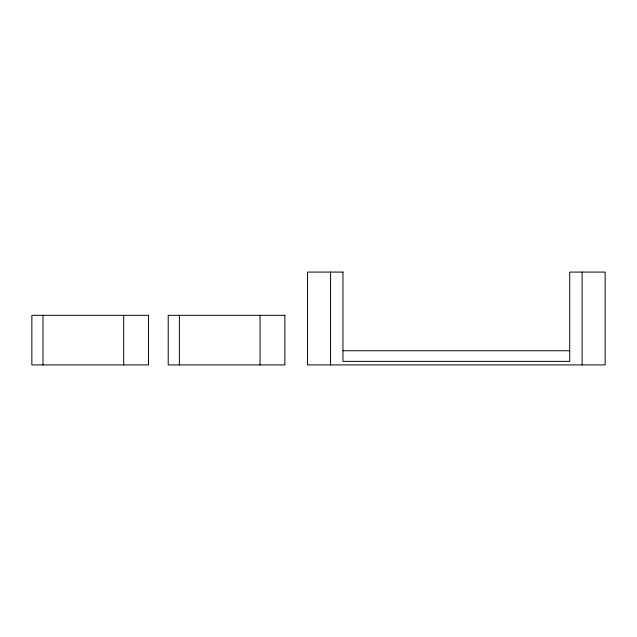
<?xml version="1.0" encoding="UTF-8"?>
<svg xmlns="http://www.w3.org/2000/svg" width="637" height="637" viewBox="0 0 637 637"><rect width="100%" height="100%" fill="white"/><g stroke="black" fill="none" stroke-linecap="round" stroke-linejoin="round"><path stroke-width="0.96" d="M342.961 350.74L569.717 350.74M582.122 272.087L582.122 364.913M330.563 272.087L330.563 364.913M260.055 315.315L260.055 364.913M179.371 315.315L179.371 364.913M123.689 315.315L123.689 364.913M42.998 315.315L42.998 364.913M342.961 272.087L307.536 272.087L307.536 364.913L605.15 364.913L605.15 272.087L569.717 272.087L569.717 361.37L342.961 361.37L342.961 272.087M148.493 315.315L31.85 315.315L31.85 364.913L148.493 364.913L148.493 315.315M284.858 315.315L168.216 315.315L168.216 364.913L284.858 364.913L284.858 315.315"/></g></svg>
